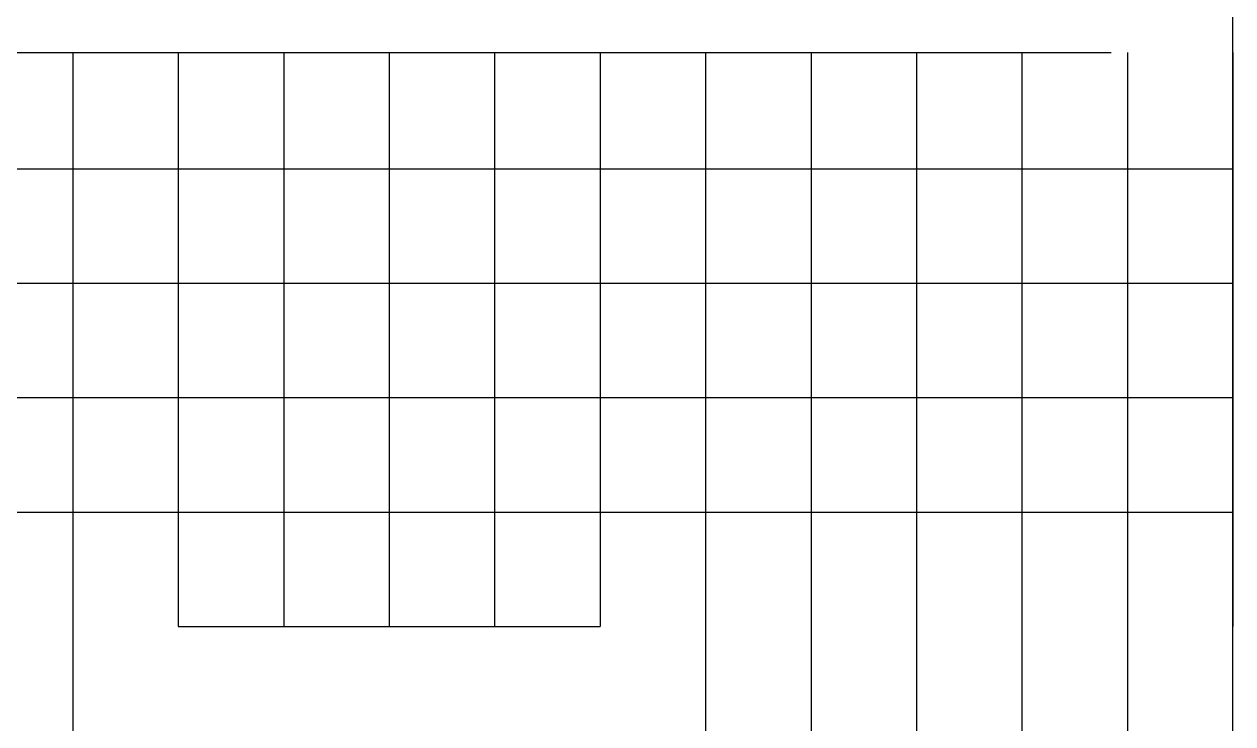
# Model space of a CAD drawing. Extents: x 0 to 304, y 0 to 158.
# Drawn here: x 67.2 to 134.2, y 55.9 to 94.8 of the extents above; entities that cross this region are included whole.
import ezdxf

# ---------------------------------------------------------------- set-up
doc = ezdxf.new("R2010")
doc.units = 0

msp = doc.modelspace()

# ---------------------------------------------------------------- linework, layer by layer
at = {"layer": '2xDUENQ T450SP30'}
for p, q in [((64.95, 93.2, 4.8), (69, 93.2, 4.8)), ((64.95, 93.2, 9.6), (69, 93.2, 9.6)), ((76.65, 93.2, 4.8), (80.7, 93.2, 4.8)), ((76.65, 93.2, 9.6), (80.7, 93.2, 9.6)), ((88.35, 93.2, 4.8), (92.4, 93.2, 4.8)), ((88.35, 93.2, 9.6), (92.4, 93.2, 9.6)), ((100.05, 93.2, 4.8), (104.1, 93.2, 4.8)), ((100.05, 93.2, 9.6), (104.1, 93.2, 9.6)), ((111.75, 93.2, 4.8), (115.8, 93.2, 4.8)), ((111.75, 93.2, 9.6), (115.8, 93.2, 9.6)), ((123.45, 93.2, 4.8), (127.5, 93.2, 4.8)), ((123.45, 93.2, 9.6), (127.5, 93.2, 9.6)), ((64.95, 86.75, 4.8), (69, 86.75, 4.8)), ((64.95, 86.75, 9.6), (69, 86.75, 9.6)), ((76.65, 86.75, 4.8), (80.7, 86.75, 4.8)), ((76.65, 86.75, 9.6), (80.7, 86.75, 9.6)), ((88.35, 86.75, 4.8), (92.4, 86.75, 4.8)), ((88.35, 86.75, 9.6), (92.4, 86.75, 9.6)), ((100.05, 86.75, 4.8), (104.1, 86.75, 4.8)), ((100.05, 86.75, 9.6), (104.1, 86.75, 9.6)), ((111.75, 86.75, 4.8), (115.8, 86.75, 4.8)), ((111.75, 86.75, 9.6), (115.8, 86.75, 9.6)), ((123.45, 86.75, 4.8), (127.5, 86.75, 4.8)), ((123.45, 86.75, 9.6), (127.5, 86.75, 9.6)), ((64.95, 80.4, 4.8), (69, 80.4, 4.8)), ((64.95, 80.4, 9.6), (69, 80.4, 9.6)), ((76.65, 80.4, 4.8), (80.7, 80.4, 4.8)), ((76.65, 80.4, 9.6), (80.7, 80.4, 9.6)), ((88.35, 80.4, 4.8), (92.4, 80.4, 4.8)), ((88.35, 80.4, 9.6), (92.4, 80.4, 9.6)), ((100.05, 80.4, 4.8), (104.1, 80.4, 4.8)), ((100.05, 80.4, 9.6), (104.1, 80.4, 9.6)), ((111.75, 80.4, 4.8), (115.8, 80.4, 4.8)), ((111.75, 80.4, 9.6), (115.8, 80.4, 9.6)), ((123.45, 80.4, 4.8), (127.5, 80.4, 4.8)), ((123.45, 80.4, 9.6), (127.5, 80.4, 9.6)), ((64.95, 74.05, 4.8), (69, 74.05, 4.8)), ((64.95, 74.05, 9.6), (69, 74.05, 9.6)), ((76.65, 74.05, 4.8), (80.7, 74.05, 4.8)), ((76.65, 74.05, 9.6), (80.7, 74.05, 9.6)), ((88.35, 74.05, 4.8), (92.4, 74.05, 4.8)), ((88.35, 74.05, 9.6), (92.4, 74.05, 9.6)), ((100.05, 74.05, 4.8), (104.1, 74.05, 4.8)), ((100.05, 74.05, 9.6), (104.1, 74.05, 9.6)), ((111.75, 74.05, 4.8), (115.8, 74.05, 4.8)), ((111.75, 74.05, 9.6), (115.8, 74.05, 9.6)), ((123.45, 74.05, 4.8), (127.5, 74.05, 4.8)), ((123.45, 74.05, 9.6), (127.5, 74.05, 9.6)), ((64.95, 67.7, 4.8), (69, 67.7, 4.8)), ((64.95, 67.7, 9.6), (69, 67.7, 9.6)), ((76.65, 67.7, 4.8), (80.7, 67.7, 4.8)), ((76.65, 67.7, 9.6), (80.7, 67.7, 9.6)), ((88.35, 67.7, 4.8), (92.4, 67.7, 4.8)), ((88.35, 67.7, 9.6), (92.4, 67.7, 9.6)), ((100.05, 67.7, 4.8), (104.1, 67.7, 4.8)), ((100.05, 67.7, 9.6), (104.1, 67.7, 9.6)), ((111.75, 67.7, 4.8), (115.8, 67.7, 4.8)), ((111.75, 67.7, 9.6), (115.8, 67.7, 9.6)), ((123.45, 67.7, 4.8), (127.5, 67.7, 4.8)), ((123.45, 67.7, 9.6), (127.5, 67.7, 9.6)), ((76.65, 61.35, 4.8), (80.7, 61.35, 4.8)), ((76.65, 61.35, 9.6), (80.7, 61.35, 9.6)), ((88.35, 61.35, 4.8), (92.4, 61.35, 4.8)), ((88.35, 61.35, 9.6), (92.4, 61.35, 9.6))]:
    msp.add_line(p, q, dxfattribs=at)
at = {"layer": '2xDUENQ T450SP50'}
for p, q in [((69, 93.2, 4.8), (69.9, 93.2, 4.8)), ((69, 93.2, 9.6), (69.9, 93.2, 9.6)), ((69.9, 93.2, 4.8), (75.75, 93.2, 4.8)), ((69.9, 93.2, 9.6), (75.75, 93.2, 9.6)), ((75.75, 93.2, 4.8), (76.65, 93.2, 4.8)), ((75.75, 93.2, 9.6), (76.65, 93.2, 9.6)), ((80.7, 93.2, 4.8), (81.6, 93.2, 4.8)), ((80.7, 93.2, 9.6), (81.6, 93.2, 9.6)), ((81.6, 93.2, 4.8), (87.45, 93.2, 4.8)), ((81.6, 93.2, 9.6), (87.45, 93.2, 9.6)), ((87.45, 93.2, 4.8), (88.35, 93.2, 4.8)), ((87.45, 93.2, 9.6), (88.35, 93.2, 9.6)), ((92.4, 93.2, 4.8), (93.3, 93.2, 4.8)), ((92.4, 93.2, 9.6), (93.3, 93.2, 9.6)), ((93.3, 93.2, 4.8), (99.15, 93.2, 4.8)), ((93.3, 93.2, 9.6), (99.15, 93.2, 9.6)), ((99.15, 93.2, 4.8), (100.05, 93.2, 4.8)), ((99.15, 93.2, 9.6), (100.05, 93.2, 9.6)), ((104.1, 93.2, 4.8), (105, 93.2, 4.8)), ((104.1, 93.2, 9.6), (105, 93.2, 9.6)), ((105, 93.2, 4.8), (110.85, 93.2, 4.8)), ((105, 93.2, 9.6), (110.85, 93.2, 9.6)), ((110.85, 93.2, 4.8), (111.75, 93.2, 4.8)), ((110.85, 93.2, 9.6), (111.75, 93.2, 9.6)), ((115.8, 93.2, 4.8), (116.7, 93.2, 4.8)), ((115.8, 93.2, 9.6), (116.7, 93.2, 9.6)), ((116.7, 93.2, 4.8), (122.55, 93.2, 4.8)), ((116.7, 93.2, 9.6), (122.55, 93.2, 9.6)), ((122.55, 93.2, 4.8), (123.45, 93.2, 4.8)), ((122.55, 93.2, 9.6), (123.45, 93.2, 9.6)), ((69, 86.75, 4.8), (69.9, 86.75, 4.8)), ((69, 86.75, 9.6), (69.9, 86.75, 9.6)), ((69.9, 86.75, 4.8), (75.75, 86.75, 4.8)), ((69.9, 86.75, 9.6), (75.75, 86.75, 9.6)), ((75.75, 86.75, 4.8), (76.65, 86.75, 4.8)), ((75.75, 86.75, 9.6), (76.65, 86.75, 9.6)), ((80.7, 86.75, 4.8), (81.6, 86.75, 4.8)), ((80.7, 86.75, 9.6), (81.6, 86.75, 9.6)), ((81.6, 86.75, 4.8), (87.45, 86.75, 4.8)), ((81.6, 86.75, 9.6), (87.45, 86.75, 9.6)), ((87.45, 86.75, 4.8), (88.35, 86.75, 4.8)), ((87.45, 86.75, 9.6), (88.35, 86.75, 9.6)), ((92.4, 86.75, 4.8), (93.3, 86.75, 4.8)), ((92.4, 86.75, 9.6), (93.3, 86.75, 9.6)), ((93.3, 86.75, 4.8), (99.15, 86.75, 4.8)), ((93.3, 86.75, 9.6), (99.15, 86.75, 9.6)), ((99.15, 86.75, 4.8), (100.05, 86.75, 4.8)), ((99.15, 86.75, 9.6), (100.05, 86.75, 9.6)), ((104.1, 86.75, 4.8), (105, 86.75, 4.8)), ((104.1, 86.75, 9.6), (105, 86.75, 9.6)), ((105, 86.75, 4.8), (110.85, 86.75, 4.8)), ((105, 86.75, 9.6), (110.85, 86.75, 9.6)), ((110.85, 86.75, 4.8), (111.75, 86.75, 4.8)), ((110.85, 86.75, 9.6), (111.75, 86.75, 9.6)), ((115.8, 86.75, 4.8), (116.7, 86.75, 4.8)), ((115.8, 86.75, 9.6), (116.7, 86.75, 9.6)), ((116.7, 86.75, 4.8), (122.55, 86.75, 4.8)), ((116.7, 86.75, 9.6), (122.55, 86.75, 9.6)), ((122.55, 86.75, 4.8), (123.45, 86.75, 4.8)), ((122.55, 86.75, 9.6), (123.45, 86.75, 9.6)), ((127.5, 86.75, 4.8), (128.4, 86.75, 4.8)), ((127.5, 86.75, 9.6), (128.4, 86.75, 9.6)), ((128.4, 86.75, 4.8), (134.25, 86.75, 4.8)), ((128.4, 86.75, 9.6), (134.25, 86.75, 9.6)), ((69, 80.4, 4.8), (69.9, 80.4, 4.8)), ((69, 80.4, 9.6), (69.9, 80.4, 9.6)), ((69.9, 80.4, 4.8), (75.75, 80.4, 4.8)), ((69.9, 80.4, 9.6), (75.75, 80.4, 9.6)), ((75.75, 80.4, 4.8), (76.65, 80.4, 4.8)), ((75.75, 80.4, 9.6), (76.65, 80.4, 9.6)), ((80.7, 80.4, 4.8), (81.6, 80.4, 4.8)), ((80.7, 80.4, 9.6), (81.6, 80.4, 9.6)), ((81.6, 80.4, 4.8), (87.45, 80.4, 4.8)), ((81.6, 80.4, 9.6), (87.45, 80.4, 9.6)), ((87.45, 80.4, 4.8), (88.35, 80.4, 4.8)), ((87.45, 80.4, 9.6), (88.35, 80.4, 9.6)), ((92.4, 80.4, 4.8), (93.3, 80.4, 4.8)), ((92.4, 80.4, 9.6), (93.3, 80.4, 9.6)), ((93.3, 80.4, 4.8), (99.15, 80.4, 4.8)), ((93.3, 80.4, 9.6), (99.15, 80.4, 9.6)), ((99.15, 80.4, 4.8), (100.05, 80.4, 4.8)), ((99.15, 80.4, 9.6), (100.05, 80.4, 9.6)), ((104.1, 80.4, 4.8), (105, 80.4, 4.8)), ((104.1, 80.4, 9.6), (105, 80.4, 9.6)), ((105, 80.4, 4.8), (110.85, 80.4, 4.8)), ((105, 80.4, 9.6), (110.85, 80.4, 9.6)), ((110.85, 80.4, 4.8), (111.75, 80.4, 4.8)), ((110.85, 80.4, 9.6), (111.75, 80.4, 9.6)), ((115.8, 80.4, 4.8), (116.7, 80.4, 4.8)), ((115.8, 80.4, 9.6), (116.7, 80.4, 9.6)), ((116.7, 80.4, 4.8), (122.55, 80.4, 4.8)), ((116.7, 80.4, 9.6), (122.55, 80.4, 9.6)), ((122.55, 80.4, 4.8), (123.45, 80.4, 4.8)), ((122.55, 80.4, 9.6), (123.45, 80.4, 9.6)), ((127.5, 80.4, 4.8), (128.4, 80.4, 4.8)), ((127.5, 80.4, 9.6), (128.4, 80.4, 9.6)), ((128.4, 80.4, 4.8), (134.25, 80.4, 4.8)), ((128.4, 80.4, 9.6), (134.25, 80.4, 9.6)), ((69, 74.05, 4.8), (69.9, 74.05, 4.8)), ((69, 74.05, 9.6), (69.9, 74.05, 9.6)), ((69.9, 74.05, 4.8), (75.75, 74.05, 4.8)), ((69.9, 74.05, 9.6), (75.75, 74.05, 9.6)), ((75.75, 74.05, 4.8), (76.65, 74.05, 4.8)), ((75.75, 74.05, 9.6), (76.65, 74.05, 9.6)), ((80.7, 74.05, 4.8), (81.6, 74.05, 4.8)), ((80.7, 74.05, 9.6), (81.6, 74.05, 9.6)), ((81.6, 74.05, 4.8), (87.45, 74.05, 4.8)), ((81.6, 74.05, 9.6), (87.45, 74.05, 9.6)), ((87.45, 74.05, 4.8), (88.35, 74.05, 4.8)), ((87.45, 74.05, 9.6), (88.35, 74.05, 9.6)), ((92.4, 74.05, 4.8), (93.3, 74.05, 4.8)), ((92.4, 74.05, 9.6), (93.3, 74.05, 9.6)), ((93.3, 74.05, 4.8), (99.15, 74.05, 4.8)), ((93.3, 74.05, 9.6), (99.15, 74.05, 9.6)), ((99.15, 74.05, 4.8), (100.05, 74.05, 4.8)), ((99.15, 74.05, 9.6), (100.05, 74.05, 9.6)), ((104.1, 74.05, 4.8), (105, 74.05, 4.8)), ((104.1, 74.05, 9.6), (105, 74.05, 9.6)), ((105, 74.05, 4.8), (110.85, 74.05, 4.8)), ((105, 74.05, 9.6), (110.85, 74.05, 9.6)), ((110.85, 74.05, 4.8), (111.75, 74.05, 4.8)), ((110.85, 74.05, 9.6), (111.75, 74.05, 9.6)), ((115.8, 74.05, 4.8), (116.7, 74.05, 4.8)), ((115.8, 74.05, 9.6), (116.7, 74.05, 9.6)), ((116.7, 74.05, 4.8), (122.55, 74.05, 4.8)), ((116.7, 74.05, 9.6), (122.55, 74.05, 9.6)), ((122.55, 74.05, 4.8), (123.45, 74.05, 4.8)), ((122.55, 74.05, 9.6), (123.45, 74.05, 9.6)), ((127.5, 74.05, 4.8), (128.4, 74.05, 4.8)), ((127.5, 74.05, 9.6), (128.4, 74.05, 9.6)), ((128.4, 74.05, 4.8), (134.25, 74.05, 4.8)), ((128.4, 74.05, 9.6), (134.25, 74.05, 9.6)), ((69, 67.7, 4.8), (69.9, 67.7, 4.8)), ((69, 67.7, 9.6), (69.9, 67.7, 9.6)), ((69.9, 67.7, 4.8), (75.75, 67.7, 4.8)), ((69.9, 67.7, 9.6), (75.75, 67.7, 9.6)), ((75.75, 67.7, 4.8), (76.65, 67.7, 4.8)), ((75.75, 67.7, 9.6), (76.65, 67.7, 9.6)), ((80.7, 67.7, 4.8), (81.6, 67.7, 4.8)), ((80.7, 67.7, 9.6), (81.6, 67.7, 9.6)), ((81.6, 67.7, 4.8), (87.45, 67.7, 4.8)), ((81.6, 67.7, 9.6), (87.45, 67.7, 9.6)), ((87.45, 67.7, 4.8), (88.35, 67.7, 4.8)), ((87.45, 67.7, 9.6), (88.35, 67.7, 9.6)), ((92.4, 67.7, 4.8), (93.3, 67.7, 4.8)), ((92.4, 67.7, 9.6), (93.3, 67.7, 9.6)), ((93.3, 67.7, 4.8), (99.15, 67.7, 4.8)), ((93.3, 67.7, 9.6), (99.15, 67.7, 9.6)), ((99.15, 67.7, 4.8), (100.05, 67.7, 4.8)), ((99.15, 67.7, 9.6), (100.05, 67.7, 9.6)), ((104.1, 67.7, 4.8), (105, 67.7, 4.8)), ((104.1, 67.7, 9.6), (105, 67.7, 9.6)), ((105, 67.7, 4.8), (110.85, 67.7, 4.8)), ((105, 67.7, 9.6), (110.85, 67.7, 9.6)), ((110.85, 67.7, 4.8), (111.75, 67.7, 4.8)), ((110.85, 67.7, 9.6), (111.75, 67.7, 9.6)), ((115.8, 67.7, 4.8), (116.7, 67.7, 4.8)), ((115.8, 67.7, 9.6), (116.7, 67.7, 9.6)), ((116.7, 67.7, 4.8), (122.55, 67.7, 4.8)), ((116.7, 67.7, 9.6), (122.55, 67.7, 9.6)), ((122.55, 67.7, 4.8), (123.45, 67.7, 4.8)), ((122.55, 67.7, 9.6), (123.45, 67.7, 9.6)), ((127.5, 67.7, 4.8), (128.4, 67.7, 4.8)), ((127.5, 67.7, 9.6), (128.4, 67.7, 9.6)), ((128.4, 67.7, 4.8), (134.25, 67.7, 4.8)), ((128.4, 67.7, 9.6), (134.25, 67.7, 9.6)), ((75.75, 61.35, 4.8), (76.65, 61.35, 4.8)), ((75.75, 61.35, 9.6), (76.65, 61.35, 9.6)), ((80.7, 61.35, 4.8), (81.6, 61.35, 4.8)), ((80.7, 61.35, 9.6), (81.6, 61.35, 9.6)), ((81.6, 61.35, 4.8), (87.45, 61.35, 4.8)), ((81.6, 61.35, 9.6), (87.45, 61.35, 9.6)), ((87.45, 61.35, 4.8), (88.35, 61.35, 4.8)), ((87.45, 61.35, 9.6), (88.35, 61.35, 9.6)), ((92.4, 61.35, 4.8), (93.3, 61.35, 4.8)), ((92.4, 61.35, 9.6), (93.3, 61.35, 9.6)), ((93.3, 61.35, 4.8), (99.15, 61.35, 4.8)), ((93.3, 61.35, 9.6), (99.15, 61.35, 9.6))]:
    msp.add_line(p, q, dxfattribs=at)
at = {"layer": 'DUENQ T250SP40'}
for p, q in [((69.9, 93.2, 4.8), (69.9, 86.75, 4.8)), ((69.9, 93.2, 9.6), (69.9, 86.75, 9.6)), ((75.75, 93.2, 4.8), (75.75, 86.75, 4.8)), ((75.75, 93.2, 9.6), (75.75, 86.75, 9.6)), ((81.6, 93.2, 4.8), (81.6, 86.75, 4.8)), ((81.6, 93.2, 9.6), (81.6, 86.75, 9.6)), ((87.45, 93.2, 4.8), (87.45, 86.75, 4.8)), ((87.45, 93.2, 9.6), (87.45, 86.75, 9.6)), ((93.3, 93.2, 4.8), (93.3, 86.75, 4.8)), ((93.3, 93.2, 9.6), (93.3, 86.75, 9.6)), ((99.15, 93.2, 4.8), (99.15, 86.75, 4.8)), ((99.15, 93.2, 9.6), (99.15, 86.75, 9.6)), ((105, 93.2, 4.8), (105, 86.75, 4.8)), ((105, 93.2, 9.6), (105, 86.75, 9.6)), ((110.85, 93.2, 4.8), (110.85, 86.75, 4.8)), ((110.85, 93.2, 9.6), (110.85, 86.75, 9.6)), ((116.7, 93.2, 4.8), (116.7, 86.75, 4.8)), ((116.7, 93.2, 9.6), (116.7, 86.75, 9.6)), ((122.55, 93.2, 4.8), (122.55, 86.75, 4.8)), ((122.55, 93.2, 9.6), (122.55, 86.75, 9.6)), ((128.4, 93.2, 4.8), (128.4, 86.75, 4.8)), ((128.4, 93.2, 9.6), (128.4, 86.75, 9.6)), ((134.25, 93.2, 4.8), (134.25, 86.75, 4.8)), ((134.25, 93.2, 9.6), (134.25, 86.75, 9.6)), ((69.9, 86.75, 4.8), (69.9, 80.4, 4.8)), ((69.9, 86.75, 9.6), (69.9, 80.4, 9.6)), ((75.75, 86.75, 4.8), (75.75, 80.4, 4.8)), ((75.75, 86.75, 9.6), (75.75, 80.4, 9.6)), ((81.6, 86.75, 4.8), (81.6, 80.4, 4.8)), ((81.6, 86.75, 9.6), (81.6, 80.4, 9.6)), ((87.45, 86.75, 4.8), (87.45, 80.4, 4.8)), ((87.45, 86.75, 9.6), (87.45, 80.4, 9.6)), ((93.3, 86.75, 4.8), (93.3, 80.4, 4.8)), ((93.3, 86.75, 9.6), (93.3, 80.4, 9.6)), ((99.15, 86.75, 4.8), (99.15, 80.4, 4.8)), ((99.15, 86.75, 9.6), (99.15, 80.4, 9.6)), ((105, 86.75, 4.8), (105, 80.4, 4.8)), ((105, 86.75, 9.6), (105, 80.4, 9.6)), ((110.85, 86.75, 4.8), (110.85, 80.4, 4.8)), ((110.85, 86.75, 9.6), (110.85, 80.4, 9.6)), ((116.7, 86.75, 4.8), (116.7, 80.4, 4.8)), ((116.7, 86.75, 9.6), (116.7, 80.4, 9.6)), ((122.55, 86.75, 4.8), (122.55, 80.4, 4.8)), ((122.55, 86.75, 9.6), (122.55, 80.4, 9.6)), ((128.4, 86.75, 4.8), (128.4, 80.4, 4.8)), ((128.4, 86.75, 9.6), (128.4, 80.4, 9.6)), ((134.25, 86.75, 4.8), (134.25, 80.4, 4.8)), ((134.25, 86.75, 9.6), (134.25, 80.4, 9.6)), ((69.9, 80.4, 4.8), (69.9, 74.05, 4.8)), ((69.9, 80.4, 9.6), (69.9, 74.05, 9.6)), ((75.75, 80.4, 4.8), (75.75, 74.05, 4.8)), ((75.75, 80.4, 9.6), (75.75, 74.05, 9.6)), ((81.6, 80.4, 4.8), (81.6, 74.05, 4.8)), ((81.6, 80.4, 9.6), (81.6, 74.05, 9.6)), ((87.45, 80.4, 4.8), (87.45, 74.05, 4.8)), ((87.45, 80.4, 9.6), (87.45, 74.05, 9.6)), ((93.3, 80.4, 4.8), (93.3, 74.05, 4.8)), ((93.3, 80.4, 9.6), (93.3, 74.05, 9.6)), ((99.15, 80.4, 4.8), (99.15, 74.05, 4.8)), ((99.15, 80.4, 9.6), (99.15, 74.05, 9.6)), ((105, 80.4, 4.8), (105, 74.05, 4.8)), ((105, 80.4, 9.6), (105, 74.05, 9.6)), ((110.85, 80.4, 4.8), (110.85, 74.05, 4.8)), ((110.85, 80.4, 9.6), (110.85, 74.05, 9.6)), ((116.7, 80.4, 4.8), (116.7, 74.05, 4.8)), ((116.7, 80.4, 9.6), (116.7, 74.05, 9.6)), ((122.55, 80.4, 4.8), (122.55, 74.05, 4.8)), ((122.55, 80.4, 9.6), (122.55, 74.05, 9.6)), ((128.4, 80.4, 4.8), (128.4, 74.05, 4.8)), ((128.4, 80.4, 9.6), (128.4, 74.05, 9.6)), ((134.25, 80.4, 4.8), (134.25, 74.05, 4.8)), ((134.25, 80.4, 9.6), (134.25, 74.05, 9.6)), ((69.9, 74.05, 4.8), (69.9, 67.7, 4.8)), ((69.9, 74.05, 9.6), (69.9, 67.7, 9.6)), ((75.75, 74.05, 4.8), (75.75, 67.7, 4.8)), ((75.75, 74.05, 9.6), (75.75, 67.7, 9.6)), ((81.6, 74.05, 4.8), (81.6, 67.7, 4.8)), ((81.6, 74.05, 9.6), (81.6, 67.7, 9.6)), ((87.45, 74.05, 4.8), (87.45, 67.7, 4.8)), ((87.45, 74.05, 9.6), (87.45, 67.7, 9.6)), ((93.3, 74.05, 4.8), (93.3, 67.7, 4.8)), ((93.3, 74.05, 9.6), (93.3, 67.7, 9.6)), ((99.15, 74.05, 4.8), (99.15, 67.7, 4.8)), ((99.15, 74.05, 9.6), (99.15, 67.7, 9.6)), ((105, 74.05, 4.8), (105, 67.7, 4.8)), ((105, 74.05, 9.6), (105, 67.7, 9.6)), ((110.85, 74.05, 4.8), (110.85, 67.7, 4.8)), ((110.85, 74.05, 9.6), (110.85, 67.7, 9.6)), ((116.7, 74.05, 4.8), (116.7, 67.7, 4.8)), ((116.7, 74.05, 9.6), (116.7, 67.7, 9.6)), ((122.55, 74.05, 4.8), (122.55, 67.7, 4.8)), ((122.55, 74.05, 9.6), (122.55, 67.7, 9.6)), ((128.4, 74.05, 4.8), (128.4, 67.7, 4.8)), ((128.4, 74.05, 9.6), (128.4, 67.7, 9.6)), ((134.25, 74.05, 4.8), (134.25, 67.7, 4.8)), ((134.25, 74.05, 9.6), (134.25, 67.7, 9.6)), ((69.9, 67.7, 4.8), (69.9, 61.35, 4.8)), ((69.9, 67.7, 9.6), (69.9, 61.35, 9.6)), ((75.75, 67.7, 4.8), (75.75, 61.35, 4.8)), ((75.75, 67.7, 9.6), (75.75, 61.35, 9.6)), ((81.6, 67.7, 4.8), (81.6, 61.35, 4.8)), ((81.6, 67.7, 9.6), (81.6, 61.35, 9.6)), ((87.45, 67.7, 4.8), (87.45, 61.35, 4.8)), ((87.45, 67.7, 9.6), (87.45, 61.35, 9.6)), ((93.3, 67.7, 4.8), (93.3, 61.35, 4.8)), ((93.3, 67.7, 9.6), (93.3, 61.35, 9.6)), ((99.15, 67.7, 4.8), (99.15, 61.35, 4.8)), ((99.15, 67.7, 9.6), (99.15, 61.35, 9.6)), ((105, 67.7, 4.8), (105, 61.35, 4.8)), ((105, 67.7, 9.6), (105, 61.35, 9.6)), ((110.85, 67.7, 4.8), (110.85, 61.35, 4.8)), ((110.85, 67.7, 9.6), (110.85, 61.35, 9.6)), ((116.7, 67.7, 4.8), (116.7, 61.35, 4.8)), ((116.7, 67.7, 9.6), (116.7, 61.35, 9.6)), ((122.55, 67.7, 4.8), (122.55, 61.35, 4.8)), ((122.55, 67.7, 9.6), (122.55, 61.35, 9.6)), ((128.4, 67.7, 4.8), (128.4, 61.35, 4.8)), ((128.4, 67.7, 9.6), (128.4, 61.35, 9.6)), ((134.25, 67.7, 4.8), (134.25, 61.35, 4.8)), ((134.25, 67.7, 9.6), (134.25, 61.35, 9.6)), ((69.9, 61.35, 4.8), (69.9, 55, 4.8)), ((69.9, 61.35, 9.6), (69.9, 55, 9.6)), ((105, 61.35, 4.8), (105, 55, 4.8)), ((105, 61.35, 9.6), (105, 55, 9.6)), ((110.85, 61.35, 4.8), (110.85, 55, 4.8)), ((110.85, 61.35, 9.6), (110.85, 55, 9.6)), ((116.7, 61.35, 4.8), (116.7, 55, 4.8)), ((116.7, 61.35, 9.6), (116.7, 55, 9.6)), ((122.55, 61.35, 4.8), (122.55, 55, 4.8)), ((122.55, 61.35, 9.6), (122.55, 55, 9.6)), ((128.4, 61.35, 4.8), (128.4, 55, 4.8)), ((128.4, 61.35, 9.6), (128.4, 55, 9.6))]:
    msp.add_line(p, q, dxfattribs=at)
at = {"layer": 'QRO 200x5 K'}
for p, q in [((134.25, 93.2), (134.25, 93.2, 4.8)), ((134.25, 93.2, 4.8), (134.25, 93.2, 9.6)), ((134.25, 86.75), (134.25, 86.75, 4.8)), ((134.25, 86.75, 4.8), (134.25, 86.75, 9.6)), ((134.25, 80.4), (134.25, 80.4, 4.8)), ((134.25, 80.4, 4.8), (134.25, 80.4, 9.6)), ((134.25, 74.05), (134.25, 74.05, 4.8)), ((134.25, 74.05, 4.8), (134.25, 74.05, 9.6)), ((134.25, 67.7), (134.25, 67.7, 4.8)), ((134.25, 67.7, 4.8), (134.25, 67.7, 9.6)), ((134.25, 61.35), (134.25, 61.35, 4.8)), ((134.25, 61.35, 4.8), (134.25, 61.35, 9.6))]:
    msp.add_line(p, q, dxfattribs=at)
at = {"layer": 'RRO 200x300x6'}
for p, q in [((69.9, 93.2), (69.9, 93.2, 4.8)), ((69.9, 93.2, 4.8), (69.9, 93.2, 9.6)), ((75.75, 93.2), (75.75, 93.2, 4.8)), ((75.75, 93.2, 4.8), (75.75, 93.2, 9.6)), ((81.6, 93.2), (81.6, 93.2, 4.8)), ((81.6, 93.2, 4.8), (81.6, 93.2, 9.6)), ((87.45, 93.2), (87.45, 93.2, 4.8)), ((87.45, 93.2, 4.8), (87.45, 93.2, 9.6)), ((93.3, 93.2), (93.3, 93.2, 4.8)), ((93.3, 93.2, 4.8), (93.3, 93.2, 9.6)), ((99.15, 93.2), (99.15, 93.2, 4.8)), ((99.15, 93.2, 4.8), (99.15, 93.2, 9.6)), ((105, 93.2), (105, 93.2, 4.8)), ((105, 93.2, 4.8), (105, 93.2, 9.6)), ((110.85, 93.2), (110.85, 93.2, 4.8)), ((110.85, 93.2, 4.8), (110.85, 93.2, 9.6)), ((116.7, 93.2), (116.7, 93.2, 4.8)), ((116.7, 93.2, 4.8), (116.7, 93.2, 9.6)), ((122.55, 93.2), (122.55, 93.2, 4.8)), ((122.55, 93.2, 4.8), (122.55, 93.2, 9.6)), ((128.4, 93.2), (128.4, 93.2, 4.8)), ((128.4, 93.2, 4.8), (128.4, 93.2, 9.6)), ((69.9, 86.75), (69.9, 86.75, 4.8)), ((69.9, 86.75, 4.8), (69.9, 86.75, 9.6)), ((75.75, 86.75), (75.75, 86.75, 4.8)), ((75.75, 86.75, 4.8), (75.75, 86.75, 9.6)), ((81.6, 86.75), (81.6, 86.75, 4.8)), ((81.6, 86.75, 4.8), (81.6, 86.75, 9.6)), ((87.45, 86.75), (87.45, 86.75, 4.8)), ((87.45, 86.75, 4.8), (87.45, 86.75, 9.6)), ((93.3, 86.75), (93.3, 86.75, 4.8)), ((93.3, 86.75, 4.8), (93.3, 86.75, 9.6)), ((99.15, 86.75), (99.15, 86.75, 4.8)), ((99.15, 86.75, 4.8), (99.15, 86.75, 9.6)), ((105, 86.75), (105, 86.75, 4.8)), ((105, 86.75, 4.8), (105, 86.75, 9.6)), ((110.85, 86.75), (110.85, 86.75, 4.8)), ((110.85, 86.75, 4.8), (110.85, 86.75, 9.6)), ((116.7, 86.75), (116.7, 86.75, 4.8)), ((116.7, 86.75, 4.8), (116.7, 86.75, 9.6)), ((122.55, 86.75), (122.55, 86.75, 4.8)), ((122.55, 86.75, 4.8), (122.55, 86.75, 9.6)), ((128.4, 86.75), (128.4, 86.75, 4.8)), ((128.4, 86.75, 4.8), (128.4, 86.75, 9.6)), ((69.9, 80.4), (69.9, 80.4, 4.8)), ((69.9, 80.4, 4.8), (69.9, 80.4, 9.6)), ((75.75, 80.4), (75.75, 80.4, 4.8)), ((75.75, 80.4, 4.8), (75.75, 80.4, 9.6)), ((81.6, 80.4), (81.6, 80.4, 4.8)), ((81.6, 80.4, 4.8), (81.6, 80.4, 9.6)), ((87.45, 80.4), (87.45, 80.4, 4.8)), ((87.45, 80.4, 4.8), (87.45, 80.4, 9.6)), ((93.3, 80.4), (93.3, 80.4, 4.8)), ((93.3, 80.4, 4.8), (93.3, 80.4, 9.6)), ((99.15, 80.4), (99.15, 80.4, 4.8)), ((99.15, 80.4, 4.8), (99.15, 80.4, 9.6)), ((105, 80.4), (105, 80.4, 4.8)), ((105, 80.4, 4.8), (105, 80.4, 9.6)), ((110.85, 80.4), (110.85, 80.4, 4.8)), ((110.85, 80.4, 4.8), (110.85, 80.4, 9.6)), ((116.7, 80.4), (116.7, 80.4, 4.8)), ((116.7, 80.4, 4.8), (116.7, 80.4, 9.6)), ((122.55, 80.4), (122.55, 80.4, 4.8)), ((122.55, 80.4, 4.8), (122.55, 80.4, 9.6)), ((128.4, 80.4), (128.4, 80.4, 4.8)), ((128.4, 80.4, 4.8), (128.4, 80.4, 9.6)), ((69.9, 74.05), (69.9, 74.05, 4.8)), ((69.9, 74.05, 4.8), (69.9, 74.05, 9.6)), ((75.75, 74.05), (75.75, 74.05, 4.8)), ((75.75, 74.05, 4.8), (75.75, 74.05, 9.6)), ((81.6, 74.05), (81.6, 74.05, 4.8)), ((81.6, 74.05, 4.8), (81.6, 74.05, 9.6)), ((87.45, 74.05), (87.45, 74.05, 4.8)), ((87.45, 74.05, 4.8), (87.45, 74.05, 9.6)), ((93.3, 74.05), (93.3, 74.05, 4.8)), ((93.3, 74.05, 4.8), (93.3, 74.05, 9.6)), ((99.15, 74.05), (99.15, 74.05, 4.8)), ((99.15, 74.05, 4.8), (99.15, 74.05, 9.6)), ((105, 74.05), (105, 74.05, 4.8)), ((105, 74.05, 4.8), (105, 74.05, 9.6)), ((110.85, 74.05), (110.85, 74.05, 4.8)), ((110.85, 74.05, 4.8), (110.85, 74.05, 9.6)), ((116.7, 74.05), (116.7, 74.05, 4.8)), ((116.7, 74.05, 4.8), (116.7, 74.05, 9.6)), ((122.55, 74.05), (122.55, 74.05, 4.8)), ((122.55, 74.05, 4.8), (122.55, 74.05, 9.6)), ((128.4, 74.05), (128.4, 74.05, 4.8)), ((128.4, 74.05, 4.8), (128.4, 74.05, 9.6)), ((69.9, 67.7), (69.9, 67.7, 4.8)), ((69.9, 67.7, 4.8), (69.9, 67.7, 9.6)), ((75.75, 67.7), (75.75, 67.7, 4.8)), ((75.75, 67.7, 4.8), (75.75, 67.7, 9.6)), ((81.6, 67.7), (81.6, 67.7, 4.8)), ((81.6, 67.7, 4.8), (81.6, 67.7, 9.6)), ((87.45, 67.7), (87.45, 67.7, 4.8)), ((87.45, 67.7, 4.8), (87.45, 67.7, 9.6)), ((93.3, 67.7), (93.3, 67.7, 4.8)), ((93.3, 67.7, 4.8), (93.3, 67.7, 9.6)), ((99.15, 67.7), (99.15, 67.7, 4.8)), ((99.15, 67.7, 4.8), (99.15, 67.7, 9.6)), ((105, 67.7), (105, 67.7, 4.8)), ((105, 67.7, 4.8), (105, 67.7, 9.6)), ((110.85, 67.7), (110.85, 67.7, 4.8)), ((110.85, 67.7, 4.8), (110.85, 67.7, 9.6)), ((116.7, 67.7), (116.7, 67.7, 4.8)), ((116.7, 67.7, 4.8), (116.7, 67.7, 9.6)), ((122.55, 67.7), (122.55, 67.7, 4.8)), ((122.55, 67.7, 4.8), (122.55, 67.7, 9.6)), ((128.4, 67.7), (128.4, 67.7, 4.8)), ((128.4, 67.7, 4.8), (128.4, 67.7, 9.6)), ((69.9, 61.35), (69.9, 61.35, 4.8)), ((69.9, 61.35, 4.8), (69.9, 61.35, 9.6)), ((75.75, 61.35), (75.75, 61.35, 4.8)), ((75.75, 61.35, 4.8), (75.75, 61.35, 9.6)), ((81.6, 61.35), (81.6, 61.35, 4.8)), ((81.6, 61.35, 4.8), (81.6, 61.35, 9.6)), ((87.45, 61.35), (87.45, 61.35, 4.8)), ((87.45, 61.35, 4.8), (87.45, 61.35, 9.6)), ((93.3, 61.35), (93.3, 61.35, 4.8)), ((93.3, 61.35, 4.8), (93.3, 61.35, 9.6)), ((99.15, 61.35), (99.15, 61.35, 4.8)), ((99.15, 61.35, 4.8), (99.15, 61.35, 9.6)), ((105, 61.35), (105, 61.35, 4.8)), ((105, 61.35, 4.8), (105, 61.35, 9.6)), ((110.85, 61.35), (110.85, 61.35, 4.8)), ((110.85, 61.35, 4.8), (110.85, 61.35, 9.6)), ((116.7, 61.35), (116.7, 61.35, 4.8)), ((116.7, 61.35, 4.8), (116.7, 61.35, 9.6)), ((122.55, 61.35), (122.55, 61.35, 4.8)), ((122.55, 61.35, 4.8), (122.55, 61.35, 9.6)), ((128.4, 61.35), (128.4, 61.35, 4.8)), ((128.4, 61.35, 4.8), (128.4, 61.35, 9.6))]:
    msp.add_line(p, q, dxfattribs=at)
at = {"layer": 'shell'}
for points in [[(0.15, 106, 4.8), (0.15, 0.25, 4.8), (134.25, 0.25, 4.8), (134.25, 106, 4.8)], [(0.15, 106, 9.6), (0.15, 0.25, 9.6), (134.25, 0.25, 9.6), (134.25, 106, 9.6)]]:
    msp.add_3dface(points, dxfattribs=at)

doc.saveas('drawing.dxf')
